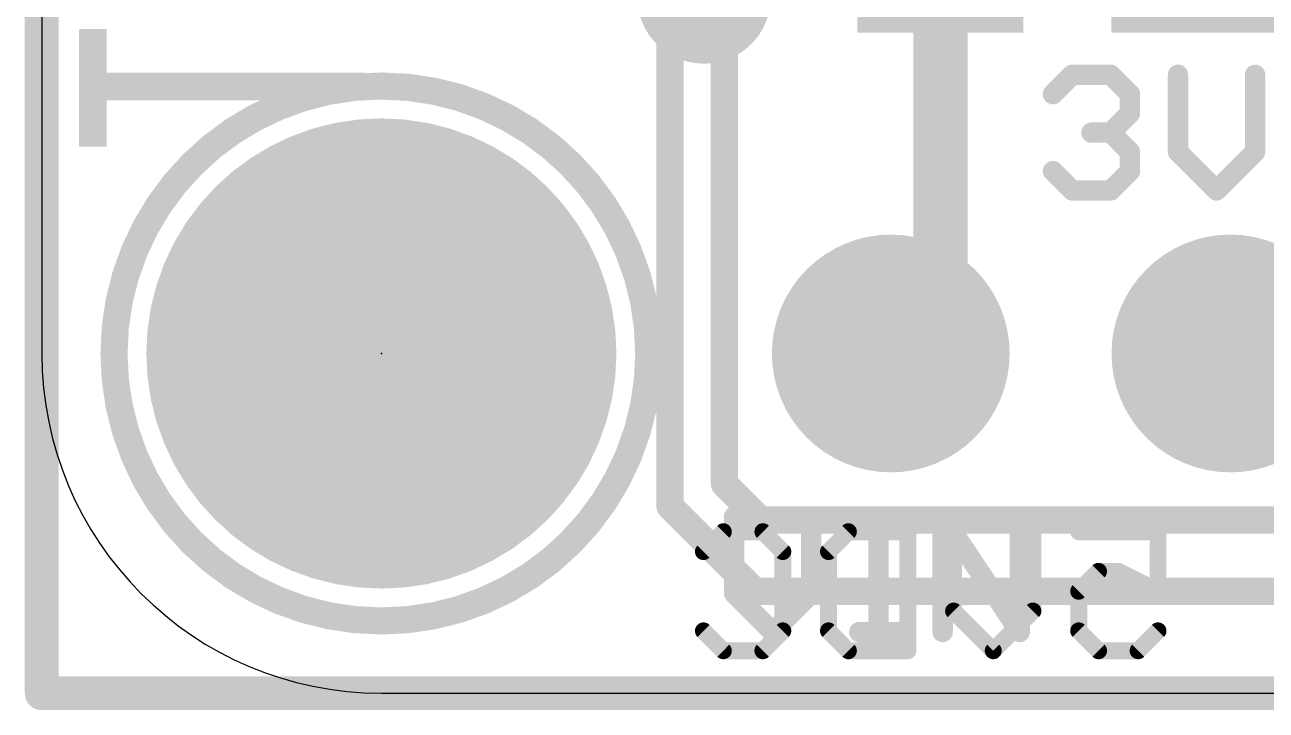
# Model space of a CAD drawing. Extents: x -0.1 to 25.5, y -0.1 to 17.9.
# Drawn here: x -0.13 to 9.16, y -0.13 to 5 of the extents above; entities that cross this region are included whole.
import ezdxf

# ---------------------------------------------------------------- set-up
doc = ezdxf.new("R2010")
doc.units = 0
for name, color, linetype in [('1', 12, 'CONTINUOUS'), ('16', 5, 'CONTINUOUS'), ('17', 110, 'CONTINUOUS'), ('20', 53, 'CONTINUOUS'), ('21', 40, 'CONTINUOUS'), ('22', 6, 'CONTINUOUS'), ('23', 40, 'CONTINUOUS')]:
    doc.layers.add(name, color=color, linetype=linetype)

# ---------------------------------------------------------------- blocks, each defined once
blk = doc.blocks.new('RECT')
blk.add_solid([(-0.5, -0.5), (0.5, -0.5), (-0.5, 0.5), (0.5, 0.5)])
blk = doc.blocks.new('PIE')
at = {"const_width": 0.5}
blk.add_lwpolyline([(0, -0.25, 1), (0, 0.25, 1), (0, -0.25)], format="xyb", dxfattribs=at)
blk = doc.blocks.new('ROUNDP')
at = {"const_width": 0.5}
blk.add_lwpolyline([(0, -0.25, 1), (0, 0.25, 1), (0, -0.25)], format="xyb", dxfattribs=at)

msp = doc.modelspace()

# ---------------------------------------------------------------- linework, layer by layer
at = {"layer": '1'}
for points, const_width in [([(0, 0), (0, 17.78)], 0.254), ([(6.7208, 2.9108), (6.7208, 5.6896)], 0.4064), ([(9.652, 3.302), (8.89, 2.54)], 0.3048), ([(6.35, 2.54), (6.7208, 2.9108)], 0.4064), ([(25.4, 0), (0, 0)], 0.254)]:
    msp.add_lwpolyline(points, dxfattribs=dict(at, const_width=const_width))
for points, const_width in [([(6.7926, 2.839, 1), (6.649, 2.9826)], 0.2032), ([(6.6192, 2.9108, 1), (6.8224, 2.9108)], 0.2032), ([(6.2782, 2.6118, 1), (6.4218, 2.4682)], 0.2032), ([(8.8361, 2.5939, 1), (8.9439, 2.4861)], 0.1524), ([(0, 0.0635, 1), (0, -0.0635)], 0.127), ([(-0.0635, 0, 1), (0.0635, 0)], 0.127)]:
    msp.add_lwpolyline(points, format="xyb", dxfattribs=dict(at, const_width=const_width))
at = {"layer": '16'}
for points, const_width in [([(0, 0), (0, 17.78)], 0.254), ([(5.1054, 6.4182), (5.1054, 1.5653)], 0.2032), ([(4.699, 5.461), (4.699, 1.397)], 0.2032), ([(5.1054, 1.5653), (5.3753, 1.2954)], 0.2032), ([(4.699, 1.397), (5.334, 0.762)], 0.2032), ([(5.3753, 1.2954), (12.446, 1.2954)], 0.2032), ([(5.334, 0.762), (13.589, 0.762)], 0.2032), ([(25.4, 0), (0, 0)], 0.254)]:
    msp.add_lwpolyline(points, dxfattribs=dict(at, const_width=const_width))
for points, const_width in [([(5.1413, 1.6013, 1), (5.0695, 1.5294)], 0.1016), ([(5.0546, 1.5653, 1), (5.1562, 1.5653)], 0.1016), ([(4.7349, 1.4329, 1), (4.6631, 1.3611)], 0.1016), ([(4.6482, 1.397, 1), (4.7498, 1.397)], 0.1016), ([(5.3753, 1.3462, 1), (5.3753, 1.2446)], 0.1016), ([(5.3394, 1.2595, 1), (5.4113, 1.3313)], 0.1016), ([(5.334, 0.8128, 1), (5.334, 0.7112)], 0.1016), ([(5.2981, 0.7261, 1), (5.3699, 0.7979)], 0.1016), ([(0, 0.0635, 1), (0, -0.0635)], 0.127), ([(-0.0635, 0, 1), (0.0635, 0)], 0.127)]:
    msp.add_lwpolyline(points, format="xyb", dxfattribs=dict(at, const_width=const_width))
at = {"layer": '20'}
for p, q in [((0, 15.24), (0, 2.54)), ((2.54, 0), (22.86, 0))]:
    msp.add_line(p, q, dxfattribs=at)
msp.add_arc((2.54, 2.54), 2.54, 180, 270, dxfattribs=at)
at = {"layer": '21', "const_width": 0.1524}
for points in [[(7.5629, 4.4795), (7.707, 4.6235)], [(7.707, 4.6235), (7.9951, 4.6235)], [(7.9951, 4.6235), (8.1391, 4.4795)], [(8.4984, 4.6235), (8.4984, 4.0473)], [(9.0747, 4.0473), (9.0747, 4.6235)], [(8.1391, 4.4795), (8.1391, 4.3354)], [(8.1391, 4.3354), (7.9951, 4.1914)], [(7.9951, 4.1914), (7.851, 4.1914)], [(7.9951, 4.1914), (8.1391, 4.0473)], [(8.1391, 4.0473), (8.1391, 3.9033)], [(8.4984, 4.0473), (8.7866, 3.7592)], [(8.7866, 3.7592), (9.0747, 4.0473)], [(7.707, 3.7592), (7.5629, 3.9033)], [(8.1391, 3.9033), (7.9951, 3.7592)], [(7.9951, 3.7592), (7.707, 3.7592)], [(5.1788, 1.3215), (5.1788, 0.7453)], [(5.7551, 0.7453), (5.7551, 1.3215)], [(6.1144, 1.3215), (6.4025, 1.3215)], [(6.2584, 0.4572), (6.2584, 1.3215)], [(6.738, 0.4572), (6.738, 1.3215)], [(6.738, 1.3215), (7.3143, 0.4572)], [(7.3143, 0.4572), (7.3143, 1.3215)], [(5.1788, 0.7453), (5.467, 0.4572)], [(5.467, 0.4572), (5.7551, 0.7453)], [(6.1144, 0.4572), (6.4025, 0.4572)]]:
    msp.add_lwpolyline(points, dxfattribs=at)
at = {"layer": '21'}
for points, const_width in [([(7.707, 4.6616, 1), (7.707, 4.5854)], 0.0762), ([(7.7339, 4.5966, 1), (7.68, 4.6505)], 0.0762), ([(8.022, 4.6505, 1), (7.9681, 4.5966)], 0.0762), ([(7.9951, 4.5854, 1), (7.9951, 4.6616)], 0.0762), ([(8.5365, 4.6235, 1), (8.4603, 4.6235)], 0.0762), ([(9.1128, 4.6235, 1), (9.0366, 4.6235)], 0.0762), ([(2.54, 0.54, 1), (2.54, 4.54, 1), (2.54, 0.54)], 0.2032), ([(8.1772, 4.4795, 1), (8.101, 4.4795)], 0.0762), ([(7.536, 4.5064, 1), (7.5899, 4.4525)], 0.0762), ([(8.1122, 4.4525, 1), (8.1661, 4.5064)], 0.0762), ([(8.101, 4.3354, 1), (8.1772, 4.3354)], 0.0762), ([(8.1661, 4.3085, 1), (8.1122, 4.3624)], 0.0762), ([(7.851, 4.2295, 1), (7.851, 4.1533)], 0.0762), ([(8.022, 4.2183, 1), (7.9681, 4.1644)], 0.0762), ([(7.9681, 4.2183, 1), (8.022, 4.1644)], 0.0762), ([(7.9951, 4.1533, 1), (7.9951, 4.2295)], 0.0762), ([(8.1772, 4.0473, 1), (8.101, 4.0473)], 0.0762), ([(8.1122, 4.0204, 1), (8.1661, 4.0743)], 0.0762), ([(8.5254, 4.0743, 1), (8.4715, 4.0204)], 0.0762), ([(8.4603, 4.0473, 1), (8.5365, 4.0473)], 0.0762), ([(9.0366, 4.0473, 1), (9.1128, 4.0473)], 0.0762), ([(9.1016, 4.0204, 1), (9.0477, 4.0743)], 0.0762), ([(7.5899, 3.9302, 1), (7.536, 3.8763)], 0.0762), ([(8.101, 3.9033, 1), (8.1772, 3.9033)], 0.0762), ([(8.1661, 3.8763, 1), (8.1122, 3.9302)], 0.0762), ([(7.707, 3.7973, 1), (7.707, 3.7211)], 0.0762), ([(7.68, 3.7323, 1), (7.7339, 3.7861)], 0.0762), ([(7.9681, 3.7861, 1), (8.022, 3.7323)], 0.0762), ([(7.9951, 3.7211, 1), (7.9951, 3.7973)], 0.0762), ([(8.7596, 3.7861, 1), (8.8135, 3.7323)], 0.0762), ([(8.7596, 3.7323, 1), (8.8135, 3.7861)], 0.0762), ([(5.2169, 1.3215, 1), (5.1407, 1.3215)], 0.0762), ([(5.7932, 1.3215, 1), (5.717, 1.3215)], 0.0762), ([(6.1144, 1.3596, 1), (6.1144, 1.2834)], 0.0762), ([(6.2965, 1.3215, 1), (6.2203, 1.3215)], 0.0762), ([(6.4025, 1.2834, 1), (6.4025, 1.3596)], 0.0762), ([(6.7697, 1.3427, 1), (6.7063, 1.3004)], 0.0762), ([(6.7761, 1.3215, 1), (6.6999, 1.3215)], 0.0762), ([(7.3524, 1.3215, 1), (7.2762, 1.3215)], 0.0762), ([(5.2058, 0.7723, 1), (5.1519, 0.7184)], 0.0762), ([(5.1407, 0.7453, 1), (5.2169, 0.7453)], 0.0762), ([(5.717, 0.7453, 1), (5.7932, 0.7453)], 0.0762), ([(5.782, 0.7184, 1), (5.7281, 0.7723)], 0.0762), ([(5.44, 0.4841, 1), (5.4939, 0.4303)], 0.0762), ([(5.44, 0.4303, 1), (5.4939, 0.4841)], 0.0762), ([(6.1144, 0.4953, 1), (6.1144, 0.4191)], 0.0762), ([(6.2203, 0.4572, 1), (6.2965, 0.4572)], 0.0762), ([(6.4025, 0.4191, 1), (6.4025, 0.4953)], 0.0762), ([(6.6999, 0.4572, 1), (6.7761, 0.4572)], 0.0762), ([(7.2762, 0.4572, 1), (7.3524, 0.4572)], 0.0762), ([(7.2826, 0.4361, 1), (7.346, 0.4783)], 0.0762)]:
    msp.add_lwpolyline(points, format="xyb", dxfattribs=dict(at, const_width=const_width))
at = {"layer": '22', "const_width": 0.127}
for points in [[(4.949, 1.059), (5.0973, 1.2073)], [(5.0973, 1.2073), (5.3939, 1.2073)], [(5.3939, 1.2073), (5.5422, 1.059)], [(5.8845, 1.059), (6.0328, 1.2073)], [(6.0328, 1.2073), (6.4777, 1.2073)], [(6.4777, 1.2073), (6.4777, 0.3175)], [(6.82, 0.6141), (6.82, 1.2073)], [(7.4132, 1.2073), (7.4132, 0.6141)], [(7.7555, 1.2073), (8.3487, 1.2073)], [(8.3487, 1.2073), (8.3487, 0.7624)], [(5.5422, 1.059), (5.5422, 0.4658)], [(5.8845, 0.4658), (5.8845, 1.059)], [(7.9038, 0.9107), (7.7555, 0.7624)], [(8.0521, 0.9107), (7.9038, 0.9107)], [(8.3487, 0.7624), (8.0521, 0.9107)], [(7.7555, 0.7624), (7.7555, 0.4658)], [(9.2842, 0.7624), (8.6911, 0.7624)], [(7.1166, 0.3175), (6.82, 0.6141)], [(7.4132, 0.6141), (7.1166, 0.3175)], [(5.0973, 0.3175), (4.949, 0.4658)], [(5.5422, 0.4658), (5.3939, 0.3175)], [(6.0328, 0.3175), (5.8845, 0.4658)], [(7.7555, 0.4658), (7.9038, 0.3175)], [(8.2004, 0.3175), (8.3487, 0.4658)], [(5.3939, 0.3175), (5.0973, 0.3175)], [(6.4777, 0.3175), (6.0328, 0.3175)], [(7.9038, 0.3175), (8.2004, 0.3175)]]:
    msp.add_lwpolyline(points, dxfattribs=at)
at = {"layer": '22', "const_width": 0.0635}
for points in [[(5.0973, 1.239, 1), (5.0973, 1.1755)], [(5.1197, 1.1848, 1), (5.0748, 1.2297)], [(5.4163, 1.2297, 1), (5.3714, 1.1848)], [(5.3939, 1.1755, 1), (5.3939, 1.239)], [(6.0328, 1.239, 1), (6.0328, 1.1755)], [(6.0552, 1.1848, 1), (6.0103, 1.2297)], [(6.5094, 1.2073, 1), (6.4459, 1.2073)], [(6.4777, 1.1755, 1), (6.4777, 1.239)], [(6.8518, 1.2073, 1), (6.7883, 1.2073)], [(7.4449, 1.2073, 1), (7.3814, 1.2073)], [(7.7555, 1.239, 1), (7.7555, 1.1755)], [(8.3805, 1.2073, 1), (8.317, 1.2073)], [(8.3487, 1.1755, 1), (8.3487, 1.239)], [(5.5739, 1.059, 1), (5.5104, 1.059)], [(5.9163, 1.059, 1), (5.8528, 1.059)], [(4.9265, 1.0814, 1), (4.9714, 1.0365)], [(5.5197, 1.0365, 1), (5.5646, 1.0814)], [(5.8621, 1.0814, 1), (5.907, 1.0365)], [(7.9038, 0.9424, 1), (7.9038, 0.8789)], [(7.9263, 0.8882, 1), (7.8814, 0.9331)], [(8.0663, 0.9391, 1), (8.0379, 0.8823)], [(8.0521, 0.8789, 1), (8.0521, 0.9424)], [(7.7873, 0.7624, 1), (7.7238, 0.7624)], [(7.7331, 0.7848, 1), (7.778, 0.7399)], [(8.317, 0.7624, 1), (8.3805, 0.7624)], [(8.3345, 0.734, 1), (8.3629, 0.7908)], [(8.6911, 0.7941, 1), (8.6911, 0.7306)], [(6.8425, 0.6365, 1), (6.7976, 0.5916)], [(7.4356, 0.5916, 1), (7.3907, 0.6365)], [(6.7883, 0.6141, 1), (6.8518, 0.6141)], [(7.3814, 0.6141, 1), (7.4449, 0.6141)], [(4.9714, 0.4882, 1), (4.9265, 0.4433)], [(5.5104, 0.4658, 1), (5.5739, 0.4658)], [(5.5646, 0.4433, 1), (5.5197, 0.4882)], [(5.907, 0.4882, 1), (5.8621, 0.4433)], [(5.8528, 0.4658, 1), (5.9163, 0.4658)], [(7.7238, 0.4658, 1), (7.7873, 0.4658)], [(7.778, 0.4882, 1), (7.7331, 0.4433)], [(8.3712, 0.4433, 1), (8.3263, 0.4882)], [(5.0973, 0.3493, 1), (5.0973, 0.2858)], [(5.0748, 0.295, 1), (5.1197, 0.34)], [(5.3714, 0.34, 1), (5.4163, 0.295)], [(5.3939, 0.2858, 1), (5.3939, 0.3493)], [(6.0328, 0.3493, 1), (6.0328, 0.2858)], [(6.0103, 0.295, 1), (6.0552, 0.34)], [(6.4777, 0.2858, 1), (6.4777, 0.3493)], [(7.0942, 0.34, 1), (7.1391, 0.295)], [(7.0942, 0.295, 1), (7.1391, 0.34)], [(7.9038, 0.3493, 1), (7.9038, 0.2858)], [(7.8814, 0.295, 1), (7.9263, 0.34)], [(8.178, 0.34, 1), (8.2229, 0.295)], [(8.2004, 0.2858, 1), (8.2004, 0.3493)], [(6.4459, 0.3175, 1), (6.5094, 0.3175)]]:
    msp.add_lwpolyline(points, format="xyb", dxfattribs=at)
at = {"layer": '23'}
msp.add_point((2.54, 2.54), dxfattribs=at)

# ---------------------------------------------------------------- block references
at = {"layer": '1', "xscale": 1.24, "yscale": 1.5}
for p in [(6.7208, 5.6896), (8.6208, 5.6896)]:
    msp.add_blockref('RECT', p, dxfattribs=at)
at = {"layer": '1'}
msp.add_blockref('PIE', (4.953, 5.207), dxfattribs=at)
at = {"layer": '17', "xscale": 3.516, "yscale": 3.516}
msp.add_blockref('ROUNDP', (2.54, 2.54), dxfattribs=at)
msp.add_blockref('ROUNDP', (2.54, 2.54), dxfattribs=at)
at = {"layer": '17', "xscale": 1.778, "yscale": 1.778, "rotation": 90}
for p in [(6.35, 2.54), (6.35, 2.54), (8.89, 2.54), (8.89, 2.54)]:
    msp.add_blockref('ROUNDP', p, dxfattribs=at)
at = {"layer": '22', "rotation": 270}
for p, xscale, yscale in [((0.2887, 4.5263), 0.8788, 0.0231), ((0.3118, 4.5263), 0.8788, 0.0231), ((0.3349, 4.5263), 0.8788, 0.0231), ((0.358, 4.5263), 0.8788, 0.0231), ((0.381, 4.5263), 0.8788, 0.0229), ((0.404, 4.5263), 0.8788, 0.0231), ((0.4271, 4.5263), 0.8788, 0.0231), ((0.4502, 4.5263), 0.8788, 0.0231), ((0.4733, 4.5263), 0.8788, 0.0231), ((0.4964, 4.5364), 0.2083, 0.0231), ((0.5196, 4.5364), 0.2083, 0.0231), ((0.5427, 4.5364), 0.2083, 0.0231), ((0.5658, 4.5364), 0.2083, 0.0231), ((0.5889, 4.5364), 0.2083, 0.0231), ((0.612, 4.5364), 0.2083, 0.0231), ((0.635, 4.5364), 0.2083, 0.0229), ((0.658, 4.5364), 0.2083, 0.0231), ((0.6811, 4.5364), 0.2083, 0.0231), ((0.7042, 4.5364), 0.2083, 0.0231), ((0.7273, 4.5364), 0.2083, 0.0231), ((0.7504, 4.5364), 0.2083, 0.0231), ((0.7736, 4.5364), 0.2083, 0.0231), ((0.7967, 4.5364), 0.2083, 0.0231), ((0.8198, 4.5364), 0.2083, 0.0231), ((0.8429, 4.5364), 0.2083, 0.0231), ((0.866, 4.5364), 0.2083, 0.0231), ((0.889, 4.5364), 0.2083, 0.0229), ((0.912, 4.5364), 0.2083, 0.0231), ((0.9351, 4.5364), 0.2083, 0.0231), ((0.9582, 4.5364), 0.2083, 0.0231), ((0.9813, 4.5364), 0.2083, 0.0231), ((1.0044, 4.5364), 0.2083, 0.0231), ((1.0276, 4.5364), 0.2083, 0.0231), ((1.0507, 4.5364), 0.2083, 0.0231), ((1.0738, 4.5364), 0.2083, 0.0231), ((1.0969, 4.5364), 0.2083, 0.0231), ((1.12, 4.5364), 0.2083, 0.0231), ((1.143, 4.5364), 0.2083, 0.0229), ((1.166, 4.5364), 0.2083, 0.0231), ((1.1891, 4.5364), 0.2083, 0.0231), ((1.2122, 4.5364), 0.2083, 0.0231), ((1.2353, 4.5364), 0.2083, 0.0231), ((1.2584, 4.5364), 0.2083, 0.0231), ((1.2816, 4.5364), 0.2083, 0.0231), ((1.3047, 4.5364), 0.2083, 0.0231), ((1.3278, 4.5364), 0.2083, 0.0231), ((1.3509, 4.5364), 0.2083, 0.0231), ((1.374, 4.5364), 0.2083, 0.0231), ((1.397, 4.5364), 0.2083, 0.0229), ((1.42, 4.5364), 0.2083, 0.0231), ((1.4431, 4.5364), 0.2083, 0.0231), ((1.4662, 4.5364), 0.2083, 0.0231), ((1.4893, 4.5364), 0.2083, 0.0231), ((1.5124, 4.5364), 0.2083, 0.0231), ((1.5356, 4.5364), 0.2083, 0.0231), ((1.5587, 4.5364), 0.2083, 0.0231), ((1.5818, 4.5364), 0.2083, 0.0231), ((1.6049, 4.5364), 0.2083, 0.0231), ((1.628, 4.5364), 0.2083, 0.0231), ((1.651, 4.5364), 0.2083, 0.0229), ((1.674, 4.5364), 0.2083, 0.0231), ((1.6971, 4.5364), 0.2083, 0.0231), ((1.7202, 4.5364), 0.2083, 0.0231), ((1.7433, 4.5364), 0.2083, 0.0231), ((1.7664, 4.5364), 0.2083, 0.0231), ((1.7896, 4.5364), 0.2083, 0.0231), ((1.8127, 4.5364), 0.2083, 0.0231), ((1.8358, 4.5364), 0.2083, 0.0231), ((1.8589, 4.5364), 0.2083, 0.0231), ((1.882, 4.5364), 0.2083, 0.0231), ((1.905, 4.5364), 0.2083, 0.0229), ((1.928, 4.5364), 0.2083, 0.0231), ((1.9511, 4.5364), 0.2083, 0.0231), ((1.9742, 4.5364), 0.2083, 0.0231), ((1.9973, 4.5364), 0.2083, 0.0231), ((2.0204, 4.5364), 0.2083, 0.0231), ((2.0436, 4.5364), 0.2083, 0.0231), ((2.0667, 4.5364), 0.2083, 0.0231), ((2.0898, 4.5364), 0.2083, 0.0231), ((2.1129, 4.5364), 0.2083, 0.0231), ((2.136, 4.5364), 0.2083, 0.0231), ((2.159, 4.5364), 0.2083, 0.0229), ((2.182, 4.5364), 0.2083, 0.0231), ((2.2051, 4.5364), 0.2083, 0.0231), ((2.2282, 4.5364), 0.2083, 0.0231), ((2.2513, 4.5364), 0.2083, 0.0231), ((2.2744, 4.5364), 0.2083, 0.0231), ((2.2976, 4.5364), 0.2083, 0.0231), ((2.3207, 4.5364), 0.2083, 0.0231), ((2.3438, 4.5364), 0.2083, 0.0231), ((2.3669, 4.5364), 0.2083, 0.0231), ((2.39, 4.5364), 0.2083, 0.0231), ((2.413, 4.5364), 0.2083, 0.0229)]:
    msp.add_blockref('RECT', p, dxfattribs=dict(at, xscale=xscale, yscale=yscale))

doc.saveas('drawing.dxf')
